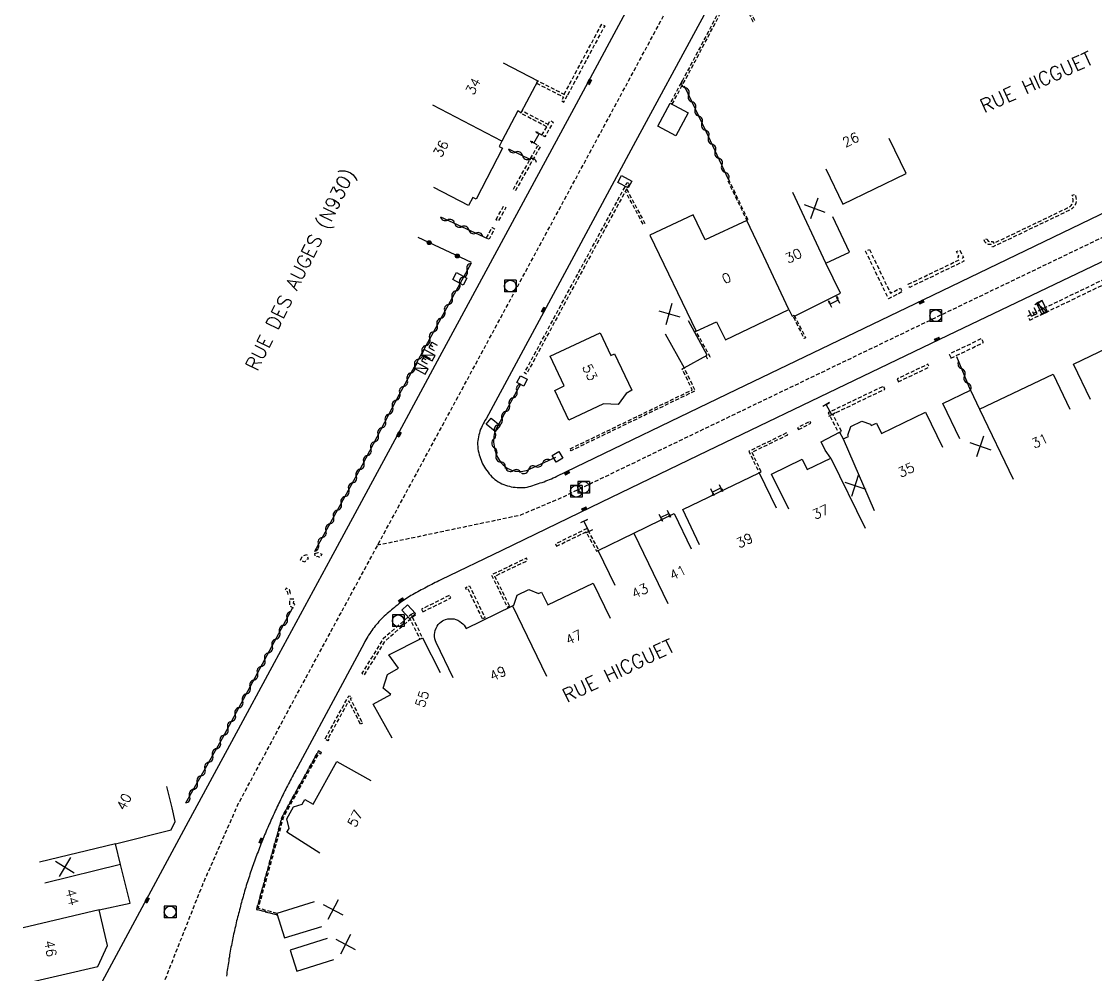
# Model space of a CAD drawing. Header units: millimetres. Extents: x 168000 to 169000, y 125999 to 127001.
# Drawn here: x 168408.7 to 168546.5, y 126124.8 to 126247.1 of the extents above; entities that cross this region are included whole.
import ezdxf
from ezdxf.enums import TextEntityAlignment as Align

# ---------------------------------------------------------------- set-up
doc = ezdxf.new("R2010")
doc.units = ezdxf.units.MM
doc.linetypes.add('DASHED', pattern=[0.75, 0.5, -0.25])
doc.layers.get('0').update_dxf_attribs({"linetype": 'CONTINUOUS'})
for name, color, linetype in [('W0001', 6, 'DASHED'), ('W0008', 7, 'CONTINUOUS'), ('W0100', 7, 'CONTINUOUS'), ('W0105', 7, 'CONTINUOUS'), ('W0112', 1, 'DASHED'), ('W0310', 3, 'CONTINUOUS'), ('W0322', 7, 'CONTINUOUS'), ('W0400', 7, 'CONTINUOUS'), ('W0420', 7, 'CONTINUOUS'), ('W0430', 7, 'CONTINUOUS'), ('W0989', 7, 'CONTINUOUS'), ('W0991', 7, 'CONTINUOUS'), ('W1102', 7, 'CONTINUOUS'), ('W1471', 7, 'CONTINUOUS'), ('W1474', 7, 'CONTINUOUS')]:
    doc.layers.add(name, color=color, linetype=linetype)
doc.styles.get("Standard").update_dxf_attribs({"font": 'romans.shx', "width": 0.85})

# ---------------------------------------------------------------- blocks, each defined once
blk = doc.blocks.new('T400')
for p, q in [((-0.15, 0.3), (0.15, 0.3)), ((-0.15, -0.25), (-0.15, 0.3)), ((-0.15, 0.15), (0.15, 0.15)), ((-0.15, 0), (0.15, 0)), ((0.15, 0.3), (0.15, -0.25)), ((-0.15, -0.15), (0.15, -0.15)), ((-0.15, -0.25), (-0.15, -0.3)), ((-0.15, -0.3), (0.15, -0.3)), ((0.15, -0.3), (0.15, -0.25))]:
    blk.add_line(p, q)
blk = doc.blocks.new('T420')
for p, q in [((0.75, 0.75), (-0.75, 0.75)), ((-0.75, 0.75), (-0.75, -0.75)), ((0.75, 0.75), (0.75, -0.75)), ((0.75, -0.75), (-0.75, -0.75))]:
    blk.add_line(p, q)
blk.add_ellipse((0, 0), major_axis=(-0.53, 0.53), ratio=1, start_param=3.926991, end_param=10.210176)
blk = doc.blocks.new('T1471')
at = {"color": 0, "linetype": 'Continuous', "flags": 128}
blk.add_lwpolyline([(-0.75, -0.5), (-0.75, 0.5), (0.75, 0.5), (0.75, -0.5), (-0.75, -0.5)], dxfattribs=at)
blk = doc.blocks.new('T1474')
at = {"color": 0, "linetype": 'Continuous', "flags": 128}
for points in [[(-0.75, -0.5), (-0.75, 0.5)], [(-0.75, 0), (0.75, 0)], [(0.75, 0), (0.75, -0.5), (0.75, 0.5)]]:
    blk.add_lwpolyline(points, dxfattribs=at)
blk = doc.blocks.new('T430')
at = {"flags": 128}
for points in [[(-0.4, 2.1), (0.4, 2.1)], [(-0.4, 2.1), (-0.4, 1.3)], [(-0.4, 1.7), (0, 1.7)], [(0.8, 0.8), (-0.8, 0.8)], [(-0.8, 0.8), (-0.8, 0)], [(0.8, 0.8), (-0.8, 0)], [(-0.8, 0), (0.8, 0)], [(-0.4, 1.3), (0.4, 1.3)], [(0.8, 0), (0.8, 0.8)]]:
    blk.add_lwpolyline(points, dxfattribs=at)
blk = doc.blocks.new('t105o')
for p, q in [((-0.5, 0), (0.5, 0)), ((0.5, 0), (0.2, 0.1)), ((0.5, 0), (0.2, -0.1))]:
    blk.add_line(p, q)
blk = doc.blocks.new('t112o')
at = {"color": 0, "linetype": 'Continuous'}
for p, q in [((-0.5, 0.5), (0.5, 0.5)), ((-0.5, -0.5), (-0.5, 0.5)), ((0.5, 0.5), (0.5, -0.5)), ((0.5, -0.5), (-0.5, -0.5))]:
    blk.add_line(p, q, dxfattribs=at)
blk = doc.blocks.new('t322o')
at = {"color": 0, "linetype": 'Continuous'}
for radius in [0.25, 0.15]:
    blk.add_circle((0, 0), radius, dxfattribs=at)
blk = doc.blocks.new('t310o')
at = {"color": 0, "linetype": 'Continuous'}
for centre, start, end in [((-0.5, 0.38), 216.8699, 323.1304), ((0.5, -0.37), 36.8699, 143.1303)]:
    blk.add_arc(centre, 0.625, start, end, dxfattribs=at)
blk = doc.blocks.new('t991o')
at = {"color": 0, "linetype": 'Continuous'}
for p, q in [((-1, 1), (1, -1)), ((-1, -1), (1, 1))]:
    blk.add_line(p, q, dxfattribs=at)

msp = doc.modelspace()

# ---------------------------------------------------------------- linework, layer by layer
at = {"layer": 'W0001', "flags": 128}
for points in [[(168427.16, 126124.2), (168431.92, 126136.25), (168436.49, 126146.62), (168443.93, 126160.53), (168449.71, 126171.22), (168464.8, 126199.09), (168481.06, 126229.21), (168494.73, 126254.55), (168504.38, 126272.39), (168511.22, 126285.33), (168516.19, 126296.01), (168520.15, 126306.08), (168525.4, 126323.09), (168528.78, 126339.83), (168531.05, 126356.84), (168533.41, 126377.77), (168536.47, 126404.75), (168538.67, 126424.11), (168541.33, 126447.77)], [(168580.68, 126235.4), (168550.66, 126220.94), (168522.3, 126207.31), (168495.42, 126194.38), (168478.09, 126186.02), (168472.71, 126183.73), (168454.4, 126179.88)]]:
    msp.add_lwpolyline(points, dxfattribs=at)
at = {"layer": 'W0008', "flags": 128}
for points in [[(168503.97, 126262.17), (168487.48, 126231.67), (168479.27, 126216.42), (168468.31, 126196.11), (168468.17, 126195.89), (168468.05, 126195.67), (168467.93, 126195.45), (168467.81, 126195.22), (168467.71, 126194.99), (168467.61, 126194.76), (168467.53, 126194.52), (168467.45, 126194.28), (168467.38, 126194.03), (168467.33, 126193.79), (168467.28, 126193.55), (168467.25, 126193.3), (168467.23, 126193.05), (168467.23, 126192.8), (168467.24, 126192.53), (168467.27, 126192.27), (168467.31, 126192.01), (168467.37, 126191.75), (168467.44, 126191.49), (168467.51, 126191.25), (168467.59, 126191.02), (168467.68, 126190.79), (168467.77, 126190.56), (168467.87, 126190.34), (168467.98, 126190.12), (168468.11, 126189.9), (168468.24, 126189.69), (168468.4, 126189.48), (168468.56, 126189.27), (168468.72, 126189.06), (168468.89, 126188.87), (168469.07, 126188.68), (168469.26, 126188.5), (168469.45, 126188.33), (168469.66, 126188.17), (168469.88, 126188.02), (168470.12, 126187.89), (168470.35, 126187.77), (168470.58, 126187.67), (168470.82, 126187.58), (168471.06, 126187.51), (168471.31, 126187.45), (168471.55, 126187.39), (168471.8, 126187.35), (168472.05, 126187.32), (168472.3, 126187.3), (168472.55, 126187.29), (168472.81, 126187.28), (168473.06, 126187.29), (168473.32, 126187.3), (168473.57, 126187.34), (168473.82, 126187.4), (168474.06, 126187.46), (168474.3, 126187.54), (168474.54, 126187.62), (168474.78, 126187.7), (168475.02, 126187.79), (168475.27, 126187.87), (168475.51, 126187.95), (168475.75, 126188.04), (168475.99, 126188.13), (168476.22, 126188.22), (168476.46, 126188.32), (168476.7, 126188.42), (168476.93, 126188.52), (168477.16, 126188.63), (168477.4, 126188.74), (168500.45, 126199.85), (168524.46, 126211.4), (168549.4, 126223.43)], [(168412.96, 126112.54), (168419.99, 126125.62), (168429.84, 126143.89), (168436.01, 126155.26), (168441.19, 126164.84), (168448.39, 126178.18), (168457.19, 126194.48), (168462.38, 126204.1), (168479.6, 126235.95), (168487.73, 126251.08)], [(168548.03, 126216.58), (168527.56, 126206.79), (168515.52, 126201.01), (168496.65, 126191.94), (168483.11, 126185.39), (168470.35, 126179.21), (168462.49, 126175.43), (168462.26, 126175.32), (168462.03, 126175.2), (168461.8, 126175.09), (168461.57, 126174.98), (168461.34, 126174.86), (168461.12, 126174.75), (168460.89, 126174.63), (168460.66, 126174.51), (168460.44, 126174.39), (168460.21, 126174.27), (168459.99, 126174.15), (168459.76, 126174.03), (168459.54, 126173.91), (168459.32, 126173.78), (168459.09, 126173.66), (168458.87, 126173.53), (168458.68, 126173.42), (168458.48, 126173.31), (168458.29, 126173.19), (168458.1, 126173.07), (168457.91, 126172.94), (168457.71, 126172.8), (168457.51, 126172.66), (168457.32, 126172.52), (168457.12, 126172.37), (168456.93, 126172.22), (168456.74, 126172.06), (168456.55, 126171.91), (168456.37, 126171.75), (168456.18, 126171.59), (168455.99, 126171.43), (168455.81, 126171.27), (168455.63, 126171.11), (168455.44, 126170.95), (168455.26, 126170.78), (168455.09, 126170.61), (168454.91, 126170.44), (168454.74, 126170.27), (168454.57, 126170.09), (168454.41, 126169.91), (168454.25, 126169.72), (168454.09, 126169.54), (168453.94, 126169.35), (168453.8, 126169.15), (168453.66, 126168.96), (168453.52, 126168.76), (168453.39, 126168.56), (168453.25, 126168.36), (168453.13, 126168.16), (168453.01, 126167.95), (168452.89, 126167.74), (168452.77, 126167.53), (168452.66, 126167.32), (168449.59, 126161.6), (168444.16, 126151.5), (168444.04, 126151.27), (168443.92, 126151.05), (168443.79, 126150.83), (168443.67, 126150.61), (168443.55, 126150.39), (168443.43, 126150.16), (168443.32, 126149.94), (168443.2, 126149.72), (168443.08, 126149.49), (168442.96, 126149.27), (168442.85, 126149.04), (168442.73, 126148.82), (168442.62, 126148.59), (168442.51, 126148.37), (168442.39, 126148.14), (168442.28, 126147.91), (168442.17, 126147.69), (168442.06, 126147.47), (168441.95, 126147.25), (168441.85, 126147.03), (168441.74, 126146.8), (168441.63, 126146.58), (168441.53, 126146.36), (168441.42, 126146.13), (168441.32, 126145.91), (168441.21, 126145.69), (168441.11, 126145.46), (168441, 126145.24), (168440.9, 126145.01), (168440.8, 126144.79), (168440.7, 126144.56), (168440.6, 126144.34), (168440.5, 126144.11), (168440.4, 126143.88), (168440.3, 126143.66), (168440.2, 126143.43), (168440.1, 126143.2), (168440, 126142.97), (168439.91, 126142.73), (168439.81, 126142.49), (168439.71, 126142.25), (168439.61, 126142.02), (168439.52, 126141.78), (168439.43, 126141.54), (168439.33, 126141.3), (168439.24, 126141.06), (168439.15, 126140.82), (168439.06, 126140.58), (168438.97, 126140.34), (168438.88, 126140.1), (168438.79, 126139.86), (168438.71, 126139.62), (168438.62, 126139.38), (168438.53, 126139.14), (168438.45, 126138.9), (168438.36, 126138.66), (168438.28, 126138.42), (168438.2, 126138.18), (168438.11, 126137.94), (168438.03, 126137.69), (168437.95, 126137.45), (168437.87, 126137.21), (168437.79, 126136.97), (168437.71, 126136.73), (168437.64, 126136.49), (168437.56, 126136.24), (168437.49, 126136), (168437.41, 126135.76), (168437.34, 126135.51), (168437.27, 126135.27), (168437.2, 126135.03), (168437.14, 126134.79), (168437.07, 126134.55), (168437, 126134.31), (168436.94, 126134.08), (168436.87, 126133.84), (168436.81, 126133.6), (168436.75, 126133.36), (168436.68, 126133.12), (168436.62, 126132.88), (168436.56, 126132.64), (168436.5, 126132.41), (168436.44, 126132.17), (168436.38, 126131.93), (168436.32, 126131.69), (168436.26, 126131.45), (168436.21, 126131.21), (168436.15, 126130.97), (168436.09, 126130.73), (168436.04, 126130.48), (168435.99, 126130.24), (168435.93, 126130), (168435.88, 126129.76), (168435.83, 126129.52), (168435.78, 126129.28), (168435.73, 126129.04), (168435.68, 126128.79), (168435.64, 126128.55), (168435.59, 126128.31), (168435.55, 126128.06), (168435.5, 126127.82), (168435.46, 126127.57), (168435.42, 126127.33), (168435.38, 126127.08), (168435.33, 126126.84), (168435.3, 126126.59), (168435.26, 126126.34), (168435.22, 126126.1), (168435.18, 126125.85), (168435.15, 126125.61), (168435.11, 126125.36), (168435.08, 126125.11), (168435.04, 126124.87), (168435.01, 126124.62)]]:
    msp.add_lwpolyline(points, dxfattribs=at)
at = {"layer": 'W0100', "flags": 128}
for points in [[(168470.5, 126241.78), (168474.93, 126239.46), (168472.79, 126235.37), (168472.37, 126235.59), (168470.34, 126231.71), (168469.98, 126231.04), (168470.42, 126230.8), (168467.03, 126224.28), (168466.6, 126224.51), (168466.06, 126223.48), (168461.63, 126225.78)], [(168474.44, 126231.47), (168475.11, 126232.67)], [(168511.89, 126228.15), (168514.07, 126223.65), (168522.18, 126227.57), (168520, 126232.07)], [(168503.88, 126217.04), (168501.75, 126221.56), (168496.4, 126219.04), (168494.87, 126222.27), (168489.3, 126219.65), (168495.25, 126207.33), (168497.88, 126208.55), (168499.04, 126206.22), (168507.16, 126210.11), (168507.56, 126209.27), (168507.83, 126209.38), (168507.88, 126209.29), (168513.78, 126212.2), (168511.89, 126216.07), (168514.92, 126217.48), (168512.79, 126222.01)], [(168513.47, 126211.33), (168512.45, 126210.81)], [(168491.29, 126207), (168493.72, 126202.63), (168496.69, 126204.28), (168494.26, 126208.65)], [(168545.82, 126198.59), (168543.65, 126203.1), (168548.02, 126205.2), (168548.08, 126205.11), (168551.33, 126206.67), (168551.74, 126205.85), (168555.67, 126207.76), (168557.85, 126203.26)], [(168529.07, 126193.55), (168526.9, 126198.05), (168530.44, 126199.76), (168531.62, 126197.36), (168541.03, 126201.85), (168543.18, 126197.33)], [(168507.13, 126184.52), (168504.94, 126189.01), (168508.84, 126190.91), (168509.49, 126189.58), (168512.55, 126191.07), (168511.82, 126192.08), (168511.29, 126193.16), (168513.66, 126194.37), (168514.13, 126193.52), (168514.81, 126193.82), (168514.72, 126194.02), (168515.11, 126195.11), (168516.49, 126195.79), (168517.62, 126195.41), (168517.69, 126195.24), (168518.37, 126195.54), (168519.02, 126194.24), (168524.68, 126196.96), (168526.85, 126192.45)], [(168495.7, 126179.95), (168493.53, 126184.45), (168503.35, 126189.17), (168505.52, 126184.67)], [(168497.31, 126186.71), (168498.44, 126187.24)], [(168484.87, 126174.72), (168482.69, 126179.22), (168487.27, 126181.44), (168492.45, 126183.94), (168494.62, 126179.43)], [(168490.7, 126183.43), (168491.76, 126183.95)], [(168464.08, 126162.89), (168461.9, 126167.39), (168461.81, 126167.64), (168461.75, 126167.9), (168461.71, 126168.16), (168461.7, 126168.42), (168461.72, 126168.69), (168461.78, 126168.97), (168461.89, 126169.24), (168462.03, 126169.49), (168462.17, 126169.7), (168462.34, 126169.88), (168462.53, 126170.04), (168462.72, 126170.17), (168462.91, 126170.27), (168463.12, 126170.35), (168463.4, 126170.43), (168463.69, 126170.46), (168463.95, 126170.46), (168464.2, 126170.43), (168464.45, 126170.36), (168464.71, 126170.26), (168464.95, 126170.12), (168465.17, 126169.95), (168465.35, 126169.79), (168465.5, 126169.62), (168465.64, 126169.43), (168465.75, 126169.22), (168471.69, 126172.1), (168471.87, 126172.2), (168472.28, 126173.47), (168473.79, 126174.2), (168475.05, 126173.7), (168475.44, 126173.88), (168476.22, 126172.25), (168482.05, 126175.04), (168484.21, 126170.52)], [(168456.26, 126155.13), (168453.83, 126159.5), (168456.09, 126160.75), (168455.1, 126161.56), (168455.67, 126163.29), (168457.06, 126164.12), (168455.85, 126165.83), (168460.17, 126168.01), (168462.43, 126163.55)], [(168446.97, 126140.4), (168442.75, 126143.09), (168443.04, 126143.54), (168442.76, 126144.79), (168443.62, 126146.33), (168444.71, 126146.67), (168445.05, 126147.28), (168446.13, 126146.68), (168449.15, 126152.14), (168453.53, 126149.72)], [(168408.72, 126123.57), (168418.52, 126125.87), (168419.75, 126128.56), (168418.68, 126133.11), (168422.64, 126133.98), (168421.4, 126138.94), (168420.76, 126141.59), (168427.91, 126143.39), (168428.44, 126144.47), (168428.04, 126146.22), (168427.37, 126148.96)], [(168446.27, 126134.13), (168441.49, 126132.66), (168442.46, 126129.52), (168447.24, 126131)], [(168447.95, 126129.46), (168443.18, 126127.96), (168444.03, 126125.25), (168448.8, 126126.75)]]:
    msp.add_lwpolyline(points, dxfattribs=at)
for points in [[(168490.34, 126233.64), (168491.93, 126236.6), (168494.25, 126235.35), (168492.66, 126232.39)], [(168478.32, 126200.32), (168476.52, 126204.12), (168482.95, 126207.12), (168484.32, 126204.23), (168484.78, 126204.45), (168487, 126199.76), (168486.27, 126199.37), (168485.27, 126197.93), (168483.36, 126198.02), (168478.94, 126195.94), (168477.14, 126199.72)]]:
    msp.add_lwpolyline(points, close=True, dxfattribs=at)
at = {"layer": 'W0112', "flags": 128}
for points in [[(168492.18, 126236.47), (168495.13, 126241.95), (168500.18, 126251.59), (168500.73, 126250.78), (168502.53, 126247.06), (168502.79, 126247.19), (168500.98, 126250.92), (168500.15, 126252.13), (168494.88, 126242.08), (168491.93, 126236.6)], [(168474.77, 126239.15), (168478.24, 126237.38), (168477.97, 126236.9), (168478.27, 126236.74), (168478.71, 126237.52), (168474.92, 126239.46)], [(168475.48, 126232.48), (168476.54, 126234.36), (168476.91, 126234.15), (168475.85, 126232.27)], [(168471.82, 126225.56), (168474.96, 126231.17), (168475.24, 126231.01), (168472.1, 126225.4)], [(168486.7, 126226.26), (168481.16, 126216.04), (168473.49, 126201.83), (168473.22, 126201.98), (168480.89, 126216.19), (168486.42, 126226.4)], [(168501.91, 126221.63), (168499.43, 126226.8), (168499.27, 126226.72), (168501.75, 126221.56)], [(168532.53, 126219.2), (168532.61, 126219), (168532.71, 126218.9), (168532.85, 126218.84), (168533.29, 126218.84), (168533.43, 126218.62), (168542.88, 126223.15), (168543.06, 126223.24), (168543.21, 126223.35), (168543.34, 126223.47), (168543.46, 126223.6), (168543.55, 126223.74), (168543.59, 126223.87), (168543.61, 126224.03), (168543.61, 126224.22), (168543.59, 126224.42), (168543.56, 126224.61), (168543.5, 126224.81), (168543.87, 126224.91), (168543.93, 126224.69), (168543.97, 126224.47), (168543.99, 126224.24), (168543.99, 126224.01), (168543.97, 126223.78), (168543.89, 126223.57), (168543.76, 126223.37), (168543.62, 126223.2), (168543.45, 126223.05), (168543.26, 126222.92), (168543.05, 126222.81), (168533.28, 126218.13), (168533.08, 126218.46), (168532.77, 126218.46), (168532.49, 126218.58), (168532.28, 126218.79), (168532.18, 126219.06)], [(168469.59, 126221.64), (168470.56, 126223.38), (168470.86, 126223.22), (168469.88, 126221.47)], [(168468.37, 126219.31), (168469.08, 126220.66), (168469.39, 126220.49), (168468.69, 126219.14)], [(168517.48, 126217.83), (168520.18, 126212.21), (168521.46, 126212.87), (168521.7, 126212.4), (168519.93, 126211.5), (168517, 126217.6)], [(168522.46, 126213.36), (168529.01, 126216.51), (168528.81, 126216.86), (168528.97, 126216.96), (168528.67, 126217.55), (168529.06, 126217.75), (168529.53, 126216.8), (168529.39, 126216.71), (168529.61, 126216.31), (168522.65, 126212.96)], [(168538.04, 126208.76), (168548.13, 126213.62), (168547.88, 126214.13), (168537.79, 126209.27)], [(168507.83, 126209.4), (168509.3, 126206.48), (168509.13, 126206.4), (168507.67, 126209.32)], [(168527.94, 126203.89), (168532.1, 126205.88), (168531.86, 126206.38), (168527.7, 126204.39)], [(168521.19, 126200.85), (168525.16, 126202.75), (168524.99, 126203.11), (168521.02, 126201.21)], [(168513.9, 126194.49), (168512.77, 126196.7), (168519.48, 126199.91), (168519.3, 126200.29), (168512.2, 126196.89), (168513.53, 126194.3)], [(168508.39, 126194.74), (168509.98, 126195.55), (168509.87, 126195.77), (168508.27, 126194.96)], [(168503.61, 126189.3), (168502.41, 126191.81), (168507.02, 126194.06), (168506.89, 126194.31), (168502.03, 126191.94), (168503.35, 126189.17)], [(168477.34, 126179.76), (168481.14, 126181.6), (168482.49, 126179.12), (168482.77, 126179.28), (168481.27, 126182.02), (168477.2, 126180.05)], [(168444.51, 126177.99), (168444.78, 126178.53), (168445.34, 126178.69), (168445.51, 126178.1), (168445.21, 126178.01), (168445.06, 126177.72)], [(168446.33, 126178.81), (168446.78, 126178.94), (168447.24, 126178.72), (168447.05, 126178.29), (168446.74, 126178.44), (168446.45, 126178.36)], [(168471.33, 126172.11), (168469.43, 126175.92), (168473.63, 126177.93), (168473.49, 126178.22), (168468.99, 126176.07), (168471.04, 126171.96)], [(168443.22, 126173.7), (168443.08, 126174.17), (168442.68, 126174.4), (168442.51, 126174.11), (168442.79, 126173.94), (168442.89, 126173.61)], [(168467.86, 126170.44), (168466.02, 126174.23), (168465.82, 126174.13), (168465.67, 126174.44), (168466.18, 126174.7), (168468.17, 126170.59)], [(168443.8, 126172.33), (168443.63, 126172.42), (168443.64, 126172.97), (168443.12, 126172.98), (168443.1, 126172.11), (168443.56, 126171.87)], [(168460.18, 126171.34), (168463.81, 126173.12), (168463.64, 126173.46), (168460.01, 126171.67)], [(168452.72, 126163.26), (168455.41, 126167.63), (168458.57, 126170.4), (168459.82, 126167.84), (168460.17, 126168.01), (168458.7, 126171.02), (168455.11, 126167.88), (168452.39, 126163.46)], [(168458.87, 126170.7), (168459.28, 126170.91), (168459.11, 126171.23), (168458.7, 126171.02)], [(168452.19, 126156.95), (168450.7, 126159.94), (168448.05, 126155.13), (168448.17, 126155.05), (168448.02, 126154.8), (168447.65, 126155.02), (168450.72, 126160.59), (168450.9, 126160.53), (168451.05, 126160.28), (168450.88, 126160.24), (168452.45, 126157.08)]]:
    msp.add_lwpolyline(points, close=True, dxfattribs=at)
for points in [[(168478.32, 126237.72), (168483.15, 126246.74), (168483.53, 126246.53), (168478.71, 126237.52)], [(168476.09, 126233.56), (168472.75, 126235.3), (168472.92, 126235.63), (168476.27, 126233.88)], [(168486.33, 126225.57), (168488.68, 126221.17), (168488.46, 126221.05), (168486.18, 126225.31)], [(168496.49, 126204.17), (168496.65, 126203.84), (168497.05, 126204.04), (168495.25, 126207.33), (168495.06, 126207.22)], [(168441.5, 126132.66), (168439.11, 126133.31), (168441.45, 126141.77), (168442.32, 126144.98), (168446.9, 126153.25), (168447.1, 126153.14), (168447.19, 126153.3), (168446.83, 126153.51), (168442.15, 126145.05), (168441.26, 126141.82), (168438.88, 126133.18), (168441.56, 126132.45), (168441.56, 126132.45), (168438.88, 126133.17), (168441.26, 126141.82), (168442.15, 126145.05), (168446.83, 126153.51), (168447.19, 126153.3), (168447.19, 126153.3)]]:
    msp.add_lwpolyline(points, dxfattribs=at)
msp.add_lwpolyline([(168479.09, 126192.25), (168487.53, 126196.33, -0.000072), (168487.53, 126196.33), (168494.76, 126199.82), (168493.47, 126202.51), (168493.72, 126202.63), (168495.13, 126199.69), (168487.65, 126196.08), (168479.21, 126192)], format="xyb", close=True, dxfattribs=at)
at = {"layer": 'W0310', "flags": 128}
for points in [[(168499.42, 126226.81), (168496.53, 126232.94), (168493.78, 126238.78)], [(168471.19, 126230.73), (168474.02, 126229.36)], [(168462.47, 126222.01), (168468.48, 126219.23)], [(168446.33, 126179.13), (168452.47, 126190.2), (168457.19, 126199.27), (168466.43, 126216.13)], [(168530.44, 126199.76), (168528.68, 126204.07)], [(168472.72, 126200.55), (168469.62, 126194.81), (168469.52, 126194.58), (168469.44, 126194.34), (168469.37, 126194.09), (168469.32, 126193.85), (168469.29, 126193.6), (168469.28, 126193.35), (168469.28, 126193.1), (168469.3, 126192.84), (168469.34, 126192.59), (168469.38, 126192.35), (168469.44, 126192.1), (168469.5, 126191.87), (168469.58, 126191.64), (168469.67, 126191.41), (168469.78, 126191.19), (168469.89, 126190.97), (168470.03, 126190.76), (168470.17, 126190.56), (168470.34, 126190.36), (168470.52, 126190.18), (168470.7, 126190.01), (168470.9, 126189.86), (168471.11, 126189.74), (168471.33, 126189.63), (168471.56, 126189.53), (168471.8, 126189.46), (168472.05, 126189.4), (168472.3, 126189.37), (168472.55, 126189.35), (168472.79, 126189.35), (168473.03, 126189.38), (168473.26, 126189.42), (168473.5, 126189.48), (168473.73, 126189.56), (168473.95, 126189.67), (168477.26, 126191.18)], [(168429.79, 126146.83), (168434.5, 126155.13), (168443.54, 126171.88)]]:
    msp.add_lwpolyline(points, dxfattribs=at)
at = {"layer": 'W0322', "flags": 128}
msp.add_lwpolyline([(168466.43, 126216.14), (168459.58, 126219.38)], dxfattribs=at)
at = {"layer": 'W1102', "flags": 128}
for points in [[(168470.34, 126231.71), (168461.48, 126236.35)], [(168511.89, 126216.07), (168507.65, 126225.12)], [(168507.16, 126210.11), (168503.88, 126217.04)], [(168531.62, 126197.36), (168535.92, 126188.34)], [(168514.13, 126193.52), (168518.11, 126184.35)], [(168512.55, 126191.07), (168516.93, 126182.08)], [(168487.27, 126181.44), (168491.61, 126172.43)], [(168471.69, 126172.1), (168476.05, 126163.1)], [(168420.76, 126141.59), (168411.04, 126139.23)], [(168421.4, 126138.94), (168411.7, 126136.52)], [(168418.68, 126133.11), (168408.94, 126130.83)]]:
    msp.add_lwpolyline(points, dxfattribs=at)

# ---------------------------------------------------------------- block references
at = {"layer": 'W0105'}
for p, rotation in [((168475.11, 126232.67), 150.7588858140044), ((168474.44, 126231.47), 151.2920832193937), ((168512.45, 126210.81), 116.7904933318722), ((168513.47, 126211.33), 116.6399241029322), ((168498.44, 126187.24), 295.7123216999677), ((168497.31, 126186.71), 295.744220742025), ((168490.7, 126183.43), 296.198151707886), ((168491.76, 126183.95), 296.1536438313818)]:
    msp.add_blockref('t105o', p, dxfattribs=dict(at, rotation=rotation))
at = {"layer": 'W0112'}
for p, rotation in [((168472.92, 126200.96), 152.6318069927079), ((168477.47, 126191.22), 300.4069582310933)]:
    msp.add_blockref('t112o', p, dxfattribs=dict(at, rotation=rotation))
at = {"layer": 'W0310'}
for p, rotation in [((168493.88, 126238.57), 115.1856551603239), ((168494.73, 126236.76), 115.1856551603239), ((168495.58, 126234.95), 115.1856551603239), ((168496.43, 126233.14), 115.1856551603239), ((168497.29, 126231.34), 115.2920778774586), ((168472.09, 126230.3), 334.0577165060878), ((168473.89, 126229.42), 334.0577165060878), ((168498.14, 126229.53), 115.2920778774586), ((168498.99, 126227.72), 115.2920778774586), ((168463.37, 126221.59), 335.1537063613989), ((168465.19, 126220.75), 335.1537063613989), ((168467, 126219.91), 335.1537063613989), ((168465.89, 126215.16), 61.27991637876414), ((168464.93, 126213.4), 61.27991637876414), ((168463.97, 126211.65), 61.27991637876414), ((168463.01, 126209.89), 61.27991637876414), ((168462.05, 126208.14), 61.27991637876414), ((168461.09, 126206.39), 61.27991637876414), ((168460.13, 126204.63), 61.27991637876414), ((168459.17, 126202.88), 61.27991637876414), ((168529.31, 126202.54), 112.3194130681119), ((168458.21, 126201.12), 61.27991637876414), ((168530.07, 126200.69), 112.3194130681119), ((168457.24, 126199.37), 61.27991637876414), ((168472.24, 126199.67), 241.6530213026953), ((168456.32, 126197.6), 62.52982237374643), ((168471.29, 126197.91), 241.6530213026953), ((168470.35, 126196.15), 241.6530213026953), ((168455.4, 126195.82), 62.52982237374643), ((168454.47, 126194.05), 62.52982237374643), ((168469.45, 126194.36), 250.6065551072621), ((168453.55, 126192.27), 62.52982237374643), ((168469.37, 126192.39), 280.1672838264798), ((168452.63, 126190.5), 62.52982237374643), ((168470.17, 126190.57), 306.0433648877369), ((168473.75, 126189.57), 24.23961864209004), ((168475.57, 126190.4), 24.55989234128275), ((168451.67, 126188.75), 60.96581385004894), ((168471.79, 126189.46), 342.7964376209781), ((168450.7, 126187), 60.96581385004894), ((168449.73, 126185.25), 60.96581385004894), ((168448.75, 126183.5), 60.96581385004894), ((168447.78, 126181.75), 60.96581385004894), ((168446.81, 126180), 60.96581385004894), ((168442.79, 126170.49), 61.63030203690912), ((168441.84, 126168.73), 61.63030203690912), ((168440.89, 126166.97), 61.63030203690912), ((168439.94, 126165.21), 61.63030203690912), ((168438.99, 126163.45), 61.63030203690912), ((168438.04, 126161.69), 61.63030203690912), ((168437.09, 126159.93), 61.63030203690912), ((168436.14, 126158.17), 61.63030203690912), ((168435.19, 126156.41), 61.63030203690912), ((168434.23, 126154.66), 60.47460665308341), ((168433.24, 126152.92), 60.47460665308341), ((168432.26, 126151.18), 60.47460665308341), ((168431.27, 126149.44), 60.47460665308341), ((168430.29, 126147.7), 60.47460665308341)]:
    msp.add_blockref('t310o', p, dxfattribs=dict(at, rotation=rotation))
at = {"layer": 'W0322', "rotation": 154.6479085226169}
for p in [(168461.01, 126218.7), (168464.62, 126216.99)]:
    msp.add_blockref('t322o', p, dxfattribs=at)
at = {"layer": 'W0400'}
for p, rotation in [((168481.57, 126239.34), 331.7287365371828), ((168524.14, 126211.09), 295.6919722131297), ((168475.7, 126210.06), 151.6546924092649), ((168526.17, 126206.31), 115.6428707047385), ((168457.13, 126194.13), 331.6428616873731), ((168478.69, 126189.16), 295.7252014386316), ((168480.91, 126184.54), 115.8317568413719), ((168457.43, 126172.85), 125.6103895874939), ((168439.45, 126141.97), 158.2924691110861), ((168424.84, 126134.36), 331.6654840540771)]:
    msp.add_blockref('T400', p, dxfattribs=dict(at, rotation=rotation))
at = {"layer": 'W0420'}
for p in [(168471.41, 126213.13), (168525.99, 126209.32), (168479.88, 126186.81), (168480.82, 126187.31), (168457.04, 126170.2), (168427.79, 126132.84)]:
    msp.add_blockref('T420', p, dxfattribs=at)
at = {"layer": 'W0430'}
for p, rotation in [((168539.98, 126210.54), 115.5694526872291), ((168460.69, 126203.9), 331.65146508945), ((168459.78, 126202.2), 331.6514650896247)]:
    msp.add_blockref('T430', p, dxfattribs=dict(at, rotation=rotation))
at = {"layer": 'W0991'}
for p, rotation in [((168510.43, 126223.11), 25.13327143593104), ((168491.81, 126209.58), 29.00498952417524), ((168531.71, 126192.6), 25.73206113417466), ((168515.66, 126187.53), 27.03316927627984), ((168414.28, 126138.61), 283.656520651594), ((168448.67, 126133.15), 287.115279442708), ((168450.28, 126128.7), 287.4317148219337)]:
    msp.add_blockref('t991o', p, dxfattribs=dict(at, rotation=rotation))
at = {"layer": 'W1471'}
for p, rotation in [((168486.1, 126226.51), 151.7025573032068), ((168464.93, 126214.06), 331.6024261307566), ((168469.24, 126195.33), 140.1367121816252), ((168458.38, 126171.35), 132.2362805861113)]:
    msp.add_blockref('T1471', p, dxfattribs=dict(at, rotation=rotation))
at = {"layer": 'W1474'}
for p, rotation in [((168539.52, 126210.33), 121.6811383879749), ((168512.3, 126197.28), 119.0151033712645), ((168481.19, 126182.31), 116.2429222369678)]:
    msp.add_blockref('T1474', p, dxfattribs=dict(at, rotation=rotation))

# ---------------------------------------------------------------- texts
at = {"layer": 'W0989'}
for s, rotation, p in [('RUE HICGUET', 24.4241, (168538.9, 126239.31)), ('RUE DES AUGES (N930)', 63.7087, (168444.59, 126215.22)), ('RUE HICGUET', 25.6014, (168485.28, 126163.83))]:
    msp.add_text(s, height=1.75, rotation=rotation, dxfattribs=at).set_placement(p, align=Align.MIDDLE)
at = {"layer": 'W0991'}
for s, rotation, p in [('34', 62.0707, (168466.65, 126238.78)), ('36', 62.5642, (168462.51, 126230.76)), ('26', 25.7872, (168515.08, 126231.91)), ('30', 26.2508, (168507.73, 126217.02)), ('0', 24.3955, (168499.14, 126214.16)), ('53', 296.0769, (168481.64, 126202.07)), ('31', 25.469, (168539.33, 126193.29)), ('35', 24.9996, (168522.19, 126189.56)), ('37', 24.0153, (168511.23, 126184.15)), ('39', 25.6633, (168501.47, 126180.5)), ('41', 25.7072, (168492.9, 126176.38)), ('43', 25.8929, (168488.04, 126174.03)), ('47', 25.2867, (168479.57, 126168.08)), ('49', 25.709, (168469.83, 126163.44)), ('55', 72.3042, (168460.12, 126160.18)), ('40', 64.2095, (168421.87, 126146.98)), ('57', 63.0529, (168451.5, 126144.84)), ('44', 283.9859, (168415.23, 126134.76)), ('46', 279.9356, (168412.44, 126128.16))]:
    msp.add_text(s, height=1.25, rotation=rotation, dxfattribs=at).set_placement(p, align=Align.MIDDLE)

doc.saveas('drawing.dxf')
